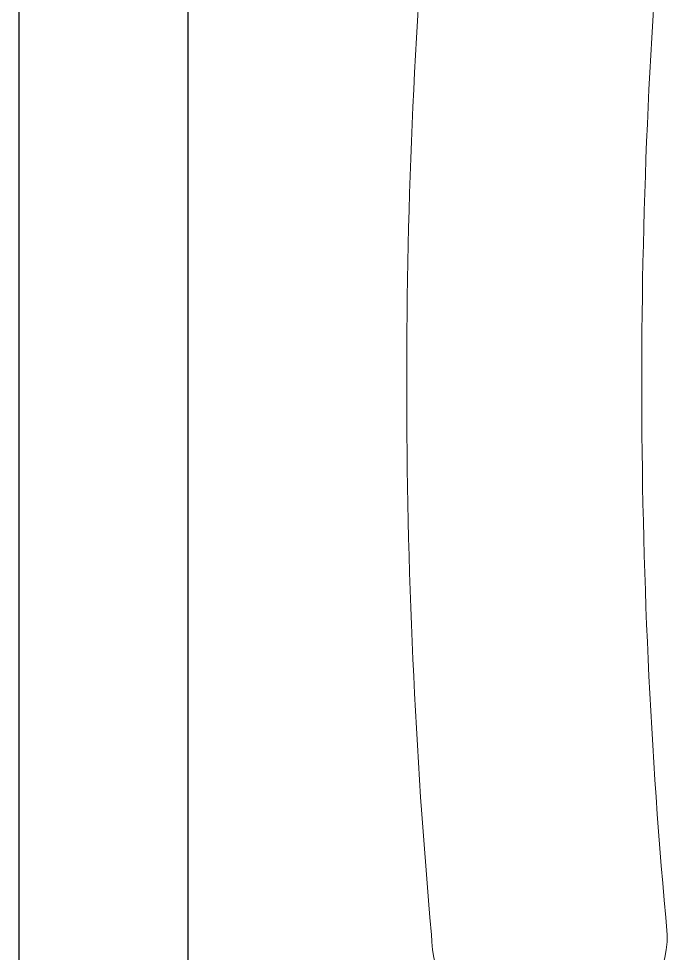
# Model space of a CAD drawing. Header units: inches. Extents: x -12418 to 57169, y -29325 to 19878.
# Drawn here: x 23949.5 to 24142.7, y -12551.6 to -12273.3 of the extents above; entities that cross this region are included whole.
import ezdxf

# ---------------------------------------------------------------- set-up
doc = ezdxf.new("R2010")
doc.units = ezdxf.units.IN
doc.header["$LTSCALE"] = 25
doc.header["$MEASUREMENT"] = 0
doc.linetypes.add('DASHDOT', pattern=[25.4, 12.7, -6.35, 0, -6.35])
doc.layers.get('0').update_dxf_attribs({"color": 8})
doc.layers.add('00-Ground Floor$0$False Ceiling', color=251, linetype='Continuous')
for name, color, linetype, lineweight in [('00-Ground Floor$0$LOADING', 253, 'Continuous', 5), ('00-Ground Floor$0$Walls', 251, 'Continuous', 5), ('E-LITE-CLNG-CNDT', 6, 'DASHDOT', 35)]:
    doc.layers.add(name, color=color, linetype=linetype, lineweight=lineweight)

# ---------------------------------------------------------------- blocks, each defined once
blk = doc.blocks.new('00-Ground Floor$0$GF21018-P')
at = {"color": 0}
for centre, radius, start, end in [((0, 1.84674), 1.77674, 264.69456, 275.30527), ((0.16409, 0.0425), 0.03511, 270, 90), ((0, 1.83136), 1.83136, 264.85322, 275.14698)]:
    blk.add_arc(centre, radius, start, end, dxfattribs=at)
blk = doc.blocks.new('00-Ground Floor$0$A$Ce9e1c4c3')
at = {"layer": '00-Ground Floor$0$False Ceiling', "color": 254}
blk.add_line((-76050.49, -10057.43, 0), (-76050.49, -13467.43, 0), dxfattribs=at)
at = {"layer": '00-Ground Floor$0$False Ceiling', "color": 254, "linetype": 'Continuous'}
blk.add_line((-76000, -13467.43), (-76000, -10057.43), dxfattribs=at)
blk = doc.blocks.new('00-Ground Floor')
at = {"layer": '00-Ground Floor$0$Walls'}
blk.add_line((23949.51, -10057.43, 0), (23949.51, -13467.43, 0), dxfattribs=at)
at = {"layer": '00-Ground Floor$0$False Ceiling', "color": 254}
blk.add_blockref('00-Ground Floor$0$A$Ce9e1c4c3', (100000, 0), dxfattribs=at)
at = {"layer": '00-Ground Floor$0$LOADING', "extrusion": (-7.77426e-06, 2.24021e-05, 1), "xscale": 1000, "yscale": 1000, "zscale": 1000, "rotation": 269.9985892449481}
blk.add_blockref('00-Ground Floor$0$GF21018-P', (24065.06, -12381.79, -0.48), dxfattribs=at)

msp = doc.modelspace()

# ---------------------------------------------------------------- block references
at = {"layer": 'E-LITE-CLNG-CNDT'}
msp.add_blockref('00-Ground Floor', (0, 0), dxfattribs=at)

doc.saveas('drawing.dxf')
